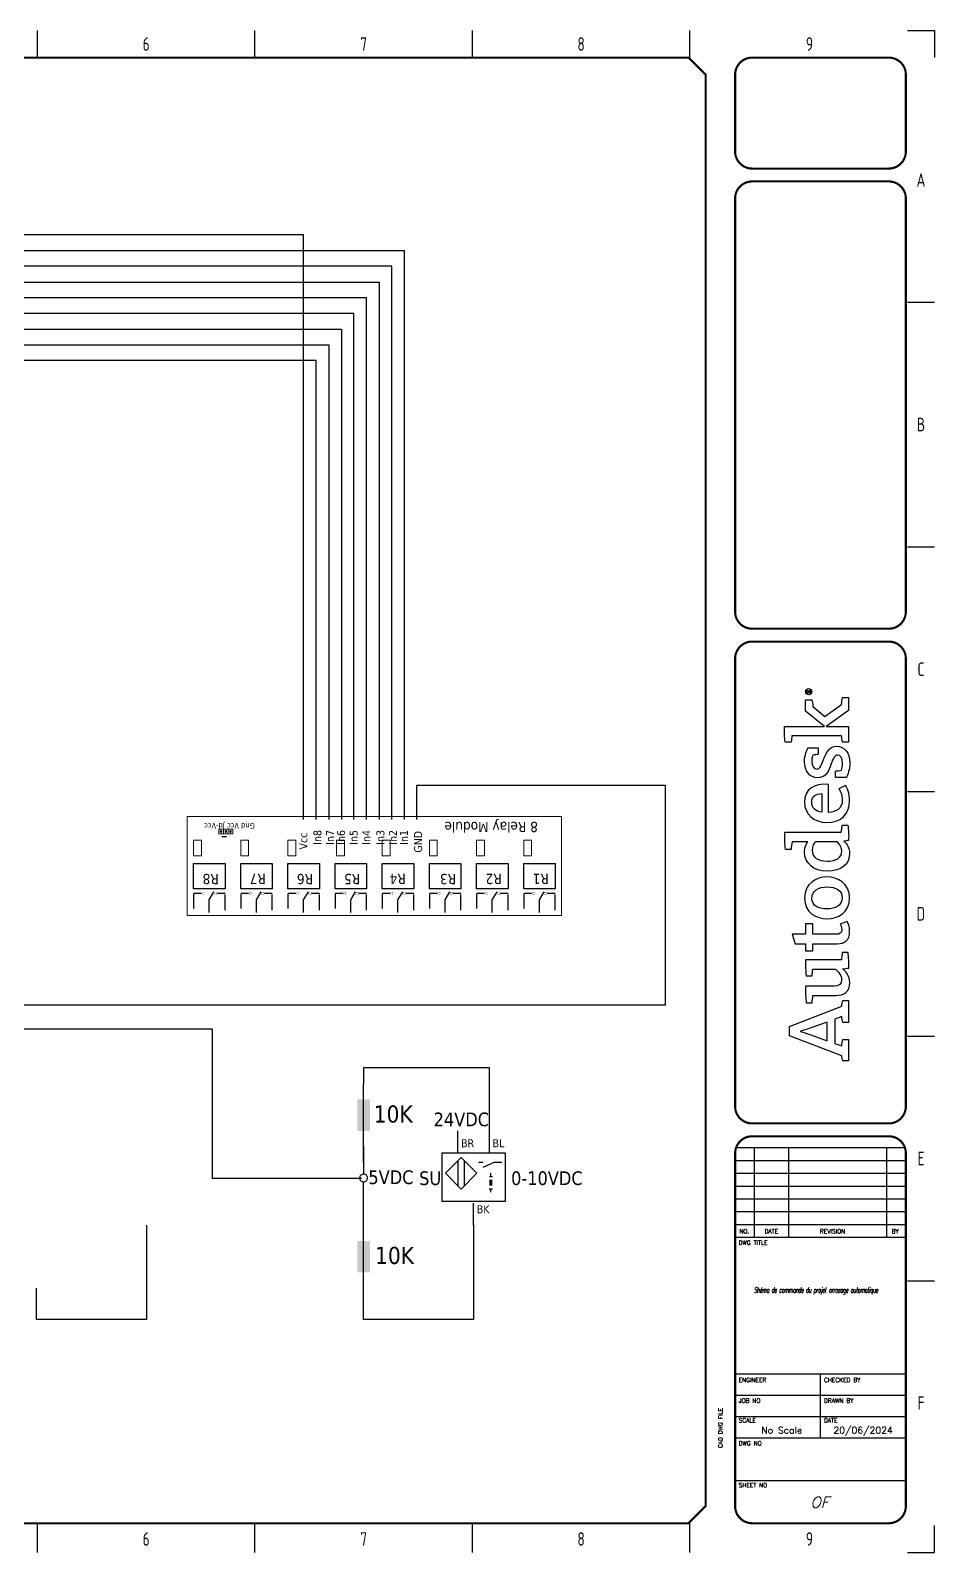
# Model space of a CAD drawing. Extents: x 5 to 415, y 5 to 285.
# Drawn here: x 248.7 to 415, y 5 to 285 of the extents above; entities that cross this region are included whole.
import ezdxf
from ezdxf.enums import TextEntityAlignment as Align

# ---------------------------------------------------------------- set-up
doc = ezdxf.new("R2010")
doc.units = 0
doc.header["$LTSCALE"] = 10
for name, color, linetype in [('LAYER_1', 160, 'Continuous'), ('PDF _Géométrie', 7, 'Continuous'), ('PDF _Remplissages de solides', 7, 'Continuous'), ('PDF _Texte', 7, 'Continuous'), ('SYMS', 7, 'Continuous'), ('TITLE', 7, 'Continuous'), ('Title blocks', 7, 'Continuous')]:
    doc.layers.add(name, color=color, linetype=linetype)
doc.styles.add('ISO8', font='ISO8.shx', dxfattribs={"width": 0.8})
doc.styles.add('ITALIC', font='ITALIC')
doc.styles.add('PDF Tahoma', font='tahoma.ttf')
doc.styles.add('SIMPLEX', font='simplex')

# ---------------------------------------------------------------- blocks, each defined once
blk = doc.blocks.new('AI9-BLK2')
at = {"layer": 'LAYER_1', "color": 7}
blk.add_circle((0, 0), 2.03, dxfattribs=at)
blk.add_open_spline([(1.73, 0), (1.73, -1.02), (0.99, -1.75), (-0.01, -1.75), (-0.99, -1.75), (-1.73, -1.02), (-1.73, 0), (-1.73, 1.01), (-0.99, 1.75), (-0.01, 1.75), (0.99, 1.75), (1.73, 1.01), (1.73, 0)], degree=3, knots=[0, 0, 0, 0, 1, 1, 1, 2, 2, 2, 3, 3, 3, 4, 4, 4, 4], dxfattribs=at)
blk = doc.blocks.new('AI9-BLK1')
at = {"layer": 'LAYER_1', "color": 7}
for points, knots in [([(0.67, -1.05), (0.67, -1.05), (0.18, -0.36), (0.18, -0.36), (0.09, -0.24), (0.03, -0.15), (-0.06, -0.08), (0.29, -0.04), (0.5, 0.15), (0.5, 0.46), (0.5, 0.77), (0.28, 1.05), (-0.15, 1.05), (-0.15, 1.05), (-0.84, 1.05), (-0.84, 1.05), (-0.84, 1.05), (-0.84, -1.05), (-0.84, -1.05), (-0.84, -1.05), (-0.54, -1.05), (-0.54, -1.05), (-0.54, -1.05), (-0.54, -0.11), (-0.54, -0.11), (-0.37, -0.11), (-0.31, -0.16), (-0.2, -0.31), (-0.2, -0.31), (0.3, -1.05), (0.3, -1.05), (0.3, -1.05), (0.67, -1.05), (0.67, -1.05)], [0, 0, 0, 0, 1, 1, 1, 2, 2, 2, 3, 3, 3, 4, 4, 4, 5, 5, 5, 6, 6, 6, 7, 7, 7, 8, 8, 8, 9, 9, 9, 10, 10, 10, 11, 11, 11, 11]), ([(0.17, 0.46), (0.17, 0.16), (-0.08, 0.13), (-0.32, 0.13), (-0.32, 0.13), (-0.54, 0.13), (-0.54, 0.13), (-0.54, 0.13), (-0.54, 0.79), (-0.54, 0.79), (-0.54, 0.79), (-0.22, 0.79), (-0.22, 0.79), (0.06, 0.79), (0.17, 0.66), (0.17, 0.46)], [0, 0, 0, 0, 1, 1, 1, 2, 2, 2, 3, 3, 3, 4, 4, 4, 5, 5, 5, 5])]:
    blk.add_open_spline(points, degree=3, knots=knots, dxfattribs=at)
blk = doc.blocks.new('LOGO')
for points, knots in [([(147.12, 4.68), (147.07, 5.37), (147.05, 6.12), (147.05, 6.92), (147.05, 6.92), (147.05, 41.08), (147.05, 41.08), (143.39, 41.25), (139.27, 41.02), (136.06, 40.68), (136.06, 40.68), (136.06, 36.96), (136.06, 36.96), (137.72, 36.84), (139.61, 36.61), (140.98, 36.38), (140.98, 36.38), (140.99, 36.38), (140.99, 36.38), (140.99, 36.38), (140.99, 26.2), (140.99, 26.2), (139.96, 27.06), (137.95, 28.38), (134.29, 28.38), (127.26, 28.38), (121.99, 22.6), (121.99, 13.79), (121.99, 4.52), (126.57, -0.69), (133.38, -0.69), (137.1, -0.69), (139.61, 1.09), (141.27, 3.09), (141.33, 2.12), (141.61, 0.63), (141.84, 0), (145.22, -0.17), (148.71, 0.06), (151.68, 0.4), (151.68, 0.4), (151.68, 4.12), (151.68, 4.12), (150.22, 4.23), (148.43, 4.45), (147.12, 4.68)], [0, 0, 0, 0, 1, 1, 1, 2, 2, 2, 3, 3, 3, 4, 4, 4, 5, 5, 5, 6, 6, 6, 7, 7, 7, 8, 8, 8, 9, 9, 9, 10, 10, 10, 11, 11, 11, 12, 12, 12, 13, 13, 13, 14, 14, 14, 15, 15, 15, 15]), ([(229.37, 4.57), (229.37, 4.57), (221.51, 15.23), (221.51, 15.23), (221.51, 15.23), (227.98, 23.01), (227.98, 23.01), (229.35, 23.12), (231.27, 23.34), (232.41, 23.63), (232.41, 23.63), (232.41, 27.69), (232.41, 27.69), (232.41, 27.69), (225.02, 27.69), (225.02, 27.69), (225.02, 27.69), (215.2, 15.61), (215.2, 15.61), (215.2, 15.61), (215.2, 41.19), (215.2, 41.19), (211.84, 41.34), (208.17, 41.17), (205.13, 40.88), (205.13, 40.88), (205.13, 36.94), (205.13, 36.94), (206.54, 36.82), (208.02, 36.64), (209.13, 36.45), (209.13, 36.45), (209.13, 4.51), (209.13, 4.51), (207.75, 4.41), (206.35, 4.21), (205.07, 3.95), (205.07, 3.95), (205.07, 0), (205.07, 0), (205.07, 0), (215.2, 0), (215.2, 0), (215.2, 0), (215.2, 14.46), (215.2, 14.46), (215.2, 14.46), (225.55, 0), (225.55, 0), (225.55, 0), (233.71, 0), (233.71, 0), (233.71, 0), (233.71, 3.82), (233.71, 3.82), (232.17, 4.17), (230.63, 4.4), (229.37, 4.57)], [0, 0, 0, 0, 1, 1, 1, 2, 2, 2, 3, 3, 3, 4, 4, 4, 5, 5, 5, 6, 6, 6, 7, 7, 7, 8, 8, 8, 9, 9, 9, 10, 10, 10, 11, 11, 11, 12, 12, 12, 13, 13, 13, 14, 14, 14, 15, 15, 15, 16, 16, 16, 17, 17, 17, 18, 18, 18, 19, 19, 19, 19]), ([(35.2, 4.35), (35.2, 4.35), (22.07, 38.1), (22.07, 38.1), (22.07, 38.1), (16.08, 38.1), (16.08, 38.1), (16.08, 38.1), (3.2, 4.35), (3.2, 4.35), (2.17, 4.23), (0.92, 4), (0, 3.72), (0, 3.72), (0, 0), (0, 0), (0, 0), (13.72, 0), (13.72, 0), (13.72, 0), (13.72, 3.72), (13.72, 3.72), (12.41, 4), (10.86, 4.29), (9.49, 4.4), (9.49, 4.4), (11.09, 8.81), (11.09, 8.81), (11.09, 8.81), (26.77, 8.81), (26.77, 8.81), (26.77, 8.81), (28.39, 4.35), (28.39, 4.35), (27.02, 4.23), (25.77, 4), (24.51, 3.72), (24.51, 3.72), (24.51, 0), (24.51, 0), (24.51, 0), (38.69, 0), (38.69, 0), (38.69, 0), (38.69, 3.72), (38.69, 3.72), (37.89, 3.95), (36, 4.35), (35.2, 4.35)], [0, 0, 0, 0, 1, 1, 1, 2, 2, 2, 3, 3, 3, 4, 4, 4, 5, 5, 5, 6, 6, 6, 7, 7, 7, 8, 8, 8, 9, 9, 9, 10, 10, 10, 11, 11, 11, 12, 12, 12, 13, 13, 13, 14, 14, 14, 15, 15, 15, 16, 16, 16, 16]), ([(12.84, 13.84), (12.84, 13.84), (16.64, 24.31), (16.64, 24.31), (17.79, 27.46), (18.19, 28.83), (18.82, 30.89), (18.82, 30.89), (18.93, 30.89), (18.93, 30.89), (19.56, 28.89), (19.96, 27.52), (21.1, 24.31), (21.1, 24.31), (24.91, 13.84), (24.91, 13.84), (24.91, 13.84), (12.84, 13.84), (12.84, 13.84)], [0, 0, 0, 0, 1, 1, 1, 2, 2, 2, 3, 3, 3, 4, 4, 4, 5, 5, 5, 6, 6, 6, 6]), ([(70.82, 23.06), (70.82, 23.06), (70.82, 27.69), (70.82, 27.69), (70.82, 27.69), (75.28, 27.69), (75.28, 27.69), (75.28, 27.69), (75.28, 34.33), (75.28, 34.33), (75.28, 34.33), (81.35, 36.24), (81.35, 36.24), (81.35, 36.24), (81.35, 27.69), (81.35, 27.69), (81.35, 27.69), (88.04, 27.69), (88.04, 27.69), (88.04, 27.69), (88.04, 23.06), (88.04, 23.06), (88.04, 23.06), (81.35, 23.06), (81.35, 23.06), (81.35, 23.06), (81.35, 8.35), (81.35, 8.35), (81.35, 5.61), (82.09, 4.35), (84.32, 4.35), (85.98, 4.35), (87.47, 5.15), (87.98, 5.49), (87.98, 5.49), (89.7, 0.92), (89.7, 0.92), (88.67, 0.34), (86.5, -0.69), (83.24, -0.69), (77.57, -0.69), (75.28, 2.4), (75.28, 7.38), (75.28, 7.38), (75.28, 23.06), (75.28, 23.06), (75.28, 23.06), (70.82, 23.06), (70.82, 23.06)], [0, 0, 0, 0, 1, 1, 1, 2, 2, 2, 3, 3, 3, 4, 4, 4, 5, 5, 5, 6, 6, 6, 7, 7, 7, 8, 8, 8, 9, 9, 9, 10, 10, 10, 11, 11, 11, 12, 12, 12, 13, 13, 13, 14, 14, 14, 15, 15, 15, 16, 16, 16, 16]), ([(59.65, -0.06), (59.48, 0.63), (59.2, 2.57), (59.14, 3.83), (57.76, 2), (54.9, -0.74), (50.21, -0.74), (44.21, -0.74), (41.98, 3.15), (41.98, 8.07), (41.98, 8.07), (41.98, 22.94), (41.98, 22.94), (40.6, 23.17), (38.77, 23.4), (37.34, 23.51), (37.34, 23.51), (37.34, 27.29), (37.34, 27.29), (40.32, 27.57), (44.38, 27.8), (48.04, 27.63), (48.04, 27.63), (48.04, 9.33), (48.04, 9.33), (48.04, 6.24), (49.13, 4.46), (52.27, 4.46), (55.76, 4.46), (58.39, 7.89), (58.97, 8.64), (58.97, 8.64), (58.97, 23), (58.97, 23), (57.76, 23.17), (56.05, 23.4), (54.62, 23.51), (54.62, 23.51), (54.62, 27.29), (54.62, 27.29), (57.59, 27.69), (61.54, 27.8), (65.03, 27.69), (65.03, 27.69), (65.03, 4.63), (65.03, 4.63), (66.35, 4.4), (68.12, 4.18), (69.61, 4.06), (69.61, 4.06), (69.61, 0.34), (69.61, 0.34), (66.69, 0), (62.97, -0.23), (59.65, -0.06)], [0, 0, 0, 0, 1, 1, 1, 2, 2, 2, 3, 3, 3, 4, 4, 4, 5, 5, 5, 6, 6, 6, 7, 7, 7, 8, 8, 8, 9, 9, 9, 10, 10, 10, 11, 11, 11, 12, 12, 12, 13, 13, 13, 14, 14, 14, 15, 15, 15, 16, 16, 16, 17, 17, 17, 18, 18, 18, 18]), ([(104.75, -0.69), (95.2, -0.69), (91.36, 6.98), (91.36, 13.79), (91.36, 20.6), (95.08, 28.38), (104.64, 28.38), (114.13, 28.38), (118.31, 20.77), (118.31, 13.96), (118.31, 7.21), (114.25, -0.69), (104.75, -0.69)], [0, 0, 0, 0, 1, 1, 1, 2, 2, 2, 3, 3, 3, 4, 4, 4, 4]), ([(104.52, 23.63), (99.6, 23.63), (97.77, 19.45), (97.77, 13.96), (97.77, 8.47), (99.89, 4.12), (104.81, 4.12), (109.78, 4.12), (111.84, 8.24), (111.84, 13.79), (111.84, 19.28), (109.5, 23.63), (104.52, 23.63)], [0, 0, 0, 0, 1, 1, 1, 2, 2, 2, 3, 3, 3, 4, 4, 4, 4]), ([(140.99, 7.61), (140.3, 6.69), (138.18, 4.35), (135.04, 4.35), (130.46, 4.35), (128.46, 8.12), (128.46, 13.84), (128.46, 19.62), (130.92, 23.46), (135.38, 23.46), (138.3, 23.46), (139.9, 22.31), (140.99, 21.34), (140.99, 21.34), (140.99, 7.61), (140.99, 7.61)], [0, 0, 0, 0, 1, 1, 1, 2, 2, 2, 3, 3, 3, 4, 4, 4, 5, 5, 5, 5]), ([(167.59, 4.06), (171.42, 4.06), (173.77, 5.49), (175.03, 6.24), (175.03, 6.24), (177.14, 2.06), (177.14, 2.06), (175.54, 1.09), (172.57, -0.69), (167.19, -0.69), (158.15, -0.69), (153.35, 5.49), (153.35, 14.02), (153.35, 22.48), (158.9, 28.38), (166.45, 28.38), (174.57, 28.38), (178.75, 22.48), (177.89, 12.93), (177.89, 12.93), (159.75, 12.93), (159.75, 12.93), (160.04, 7.89), (162.33, 4.06), (167.59, 4.06)], [0, 0, 0, 0, 1, 1, 1, 2, 2, 2, 3, 3, 3, 4, 4, 4, 5, 5, 5, 6, 6, 6, 7, 7, 7, 8, 8, 8, 8]), ([(172, 17.28), (171.88, 20.77), (170.39, 23.74), (166.33, 23.74), (162.61, 23.74), (160.55, 21.22), (159.92, 17.28), (159.92, 17.28), (172, 17.28), (172, 17.28)], [0, 0, 0, 0, 1, 1, 1, 2, 2, 2, 3, 3, 3, 3]), ([(193.34, 16.37), (190.23, 17.59), (187.77, 18.32), (187.77, 20.51), (187.77, 22.57), (189.85, 23.75), (192.61, 23.75), (194.13, 23.75), (195.63, 23.45), (196.75, 23.05), (196.92, 21.88), (197.07, 20.09), (197.32, 19.59), (197.32, 19.59), (201.33, 19.59), (201.33, 19.59), (201.33, 19.59), (201.33, 26.12), (201.33, 26.12), (200.23, 26.79), (197.13, 28.37), (192.35, 28.37), (186.46, 28.37), (182.17, 24.96), (182.17, 20.07), (182.17, 15.66), (184.93, 13.39), (189.13, 11.89), (193.39, 10.37), (196.74, 9.33), (196.74, 7.16), (196.74, 5.06), (194.96, 3.86), (191.41, 3.86), (189.95, 3.86), (188.14, 4.14), (187.03, 4.55), (186.85, 5.85), (186.59, 7.84), (186.3, 8.37), (186.3, 8.37), (182.29, 8.37), (182.29, 8.37), (182.29, 8.37), (182.29, 1.6), (182.29, 1.6), (182.29, 1.6), (182.29, 1.6), (182.29, 1.6), (184.06, 0.46), (187.46, -0.76), (191.78, -0.76), (198.3, -0.76), (202.45, 2.57), (202.45, 7.83), (202.45, 12.53), (197.83, 14.62), (193.34, 16.37)], [0, 0, 0, 0, 1, 1, 1, 2, 2, 2, 3, 3, 3, 4, 4, 4, 5, 5, 5, 6, 6, 6, 7, 7, 7, 8, 8, 8, 9, 9, 9, 10, 10, 10, 11, 11, 11, 12, 12, 12, 13, 13, 13, 14, 14, 14, 15, 15, 15, 16, 16, 16, 17, 17, 17, 18, 18, 18, 19, 19, 19, 19])]:
    blk.add_open_spline(points, degree=3, knots=knots)
for name, p in [('AI9-BLK2', (237.56, 25.66)), ('AI9-BLK1', (237.76, 25.67))]:
    blk.add_blockref(name, p)
blk = doc.blocks.new('Title_blocks_A3')
at = {"layer": 'TITLE'}
for p, q in [((372.89, 276.86), (372.89, 259.33)), ((378.32, 79.49), (409.72, 79.49)), ((381.85, 79.49), (381.85, 63)), ((388.13, 79.49), (388.13, 63)), ((406.19, 79.49), (406.19, 63)), ((378.32, 77.13), (409.72, 77.13)), ((378.32, 74.78), (409.72, 74.78)), ((378.32, 72.42), (409.72, 72.42)), ((378.32, 70.06), (409.72, 70.06)), ((378.32, 67.71), (409.72, 67.71)), ((378.32, 65.35), (409.72, 65.35)), ((378.32, 63), (409.72, 63)), ((372.89, 13.53), (372.89, 37.81)), ((378.32, 37.87), (409.72, 37.87)), ((394.02, 26.1), (394.02, 37.87)), ((378.32, 33.95), (409.72, 33.95)), ((378.32, 30.02), (409.72, 30.02)), ((378.32, 26.1), (409.72, 26.1)), ((378.32, 18.24), (409.72, 18.24))]:
    blk.add_line(p, q, dxfattribs=at)
at = {"layer": 'TITLE', "const_width": 0.392}
blk.add_lwpolyline([(372.89, 13.53), (372.89, 276.86), (369.75, 280), (12.53, 280), (9.39, 276.86), (9.39, 13.53), (12.53, 10.39), (369.75, 10.39)], close=True, dxfattribs=at)
for points in [[(381.46, 280, 0.414214), (378.32, 276.86, 0.414214)], [(409.72, 276.86, 0.414214), (406.58, 280, 0.414214)], [(378.32, 262.73, 0.414214), (381.46, 259.59, 0.414214)], [(406.58, 259.59, 0.414214), (409.72, 262.73, 0.414214)], [(381.46, 257.23, 0.414214), (378.32, 254.09, 0.414214)], [(409.72, 254.09, 0.414214), (406.58, 257.23, 0.414214)], [(378.32, 178.08, 0.414214), (381.46, 174.94, 0.414214)], [(406.58, 174.94, 0.414214), (409.72, 178.08, 0.414214)], [(381.46, 172.58, 0.414214), (378.32, 169.44, 0.414214)], [(409.72, 169.44, 0.414214), (406.58, 172.58, 0.414214)], [(378.32, 87.08, 0.414214), (381.46, 83.94, 0.414214)], [(406.58, 83.94, 0.414214), (409.72, 87.08, 0.414214)], [(381.46, 81.58, 0.414214), (378.32, 78.44, 0.414214)], [(409.72, 78.44, 0.414214), (406.58, 81.58, 0.414214)], [(378.32, 13.53, 0.414214), (381.46, 10.39, 0.414214)], [(406.58, 10.39, 0.414214), (409.72, 13.53, 0.414214)]]:
    blk.add_lwpolyline(points, format="xyb", dxfattribs=at)
for points in [[(406.58, 280), (381.46, 280)], [(378.32, 276.86), (378.32, 262.73)], [(409.72, 276.86), (409.72, 262.73)], [(406.58, 259.59), (381.46, 259.59)], [(406.58, 257.23), (381.46, 257.23)], [(378.32, 254.09), (378.32, 178.08)], [(409.72, 254.09), (409.72, 178.08)], [(381.46, 174.94), (406.58, 174.94)], [(381.46, 172.58), (406.58, 172.58)], [(381.46, 83.94), (406.58, 83.94)], [(381.46, 81.58), (406.58, 81.58)], [(378.32, 78.44), (378.32, 13.53)], [(409.72, 78.44), (409.72, 13.53)], [(381.46, 10.39), (406.58, 10.39)]]:
    blk.add_lwpolyline(points, dxfattribs=at)
at = {"layer": 'TITLE', "color": 7, "const_width": 0.392}
for points in [[(378.32, 169.44), (378.32, 87.08)], [(409.72, 169.44), (409.72, 87.08)]]:
    blk.add_lwpolyline(points, dxfattribs=at)
at = {"layer": 'Title blocks', "color": 7}
for p, q in [((250, 280), (250, 285)), ((290, 280), (290, 285)), ((330, 280), (330, 285)), ((370, 280), (370, 285)), ((410, 235), (415, 235)), ((410, 190), (415, 190)), ((410, 100), (415, 100)), ((410, 55), (415, 55)), ((250, 5), (250, 10.39)), ((290, 5), (290, 10.39)), ((330, 5), (330, 10.39)), ((370, 5), (370, 10.64))]:
    blk.add_line(p, q, dxfattribs=at)
at = {"layer": 'Title blocks', "color": 2}
blk.add_line((410, 145), (415, 145), dxfattribs=at)
at = {"layer": 'Title blocks'}
for points in [[(410, 285), (415, 285), (415, 280)], [(410, 5), (415, 5), (415, 10)]]:
    blk.add_lwpolyline(points, dxfattribs=at)
at = {"xscale": 0.2857500000000073, "yscale": 0.2857500000000073, "zscale": 0.2857500000000073, "rotation": 90}
blk.add_blockref('LOGO', (399.19, 95.48), dxfattribs=at)
at = {"layer": 'TITLE', "color": 1}
for s, height, style, p in [('NO.', 0.785, 'SIMPLEX', (380.02, 64.11)), ('DATE', 0.785, 'SIMPLEX', (384.99, 64.11)), ('REVISION', 0.785, 'SIMPLEX', (396.24, 64.11)), ('BY', 0.785, 'SIMPLEX', (407.76, 64.11)), ('OF', 2, 'ITALIC', (393.89, 14.25))]:
    blk.add_text(s, height=height, dxfattribs=dict(at, style=style)).set_placement(p, align=Align.MIDDLE)
at = {"layer": 'TITLE', "color": 1, "style": 'SIMPLEX'}
for s, p in [('DWG TITLE', (378.97, 61.62)), ('ENGINEER', (378.97, 36.37)), ('CHECKED BY', (394.67, 36.37)), ('JOB NO', (378.97, 32.57)), ('DRAWN BY', (394.67, 32.57)), ('SCALE', (378.97, 28.91)), ('DATE', (394.67, 28.91)), ('DWG NO', (378.97, 24.72)), ('SHEET NO', (378.97, 17))]:
    blk.add_text(s, height=0.785, dxfattribs=at).set_placement(p)
blk.add_text('CAD DWG FILE', height=0.7852, rotation=90, dxfattribs=at).set_placement((376.02, 24.2))
at = {"layer": 'TITLE', "color": 1, "style": 'ITALIC'}
for tag, height, p in [('TITLE#1', 1.5, (393.23, 52.79)), ('TITLE#2', 1.5, (393.23, 50.25)), ('TITLE#3', 1.5, (393.23, 47.71)), ('TITLE#4', 1.5, (393.23, 45.16)), ('DWG#', 2, (393.23, 20.38))]:
    blk.add_attdef(tag, text='', height=height, dxfattribs=at).set_placement(p, align=Align.CENTER)
at = {"layer": 'TITLE', "color": 1, "style": 'SIMPLEX'}
blk.add_attdef('CAD#', (376.32, 34.6), '', height=1.25, rotation=90, dxfattribs=at)
at = {"layer": 'TITLE', "color": 1}
for tag, p, height, style in [('ENGINEER', (381.68, 34.6), 1.25, 'ITALIC'), ('CHKDBY', (396.6, 34.6), 1.25, 'ITALIC'), ('JOB#', (384.53, 30.65), 1.25, 'SIMPLEX'), ('DRAWNBY', (397.48, 30.65), 1.25, 'ITALIC'), ('SCALE', (383.14, 26.88), 1.25, 'SIMPLEX'), ('DATE', (396.4, 26.88), 1.25, 'SIMPLEX'), ('SHTS', (397.95, 13.15), 2, 'ITALIC')]:
    blk.add_attdef(tag, p, '', height=height, dxfattribs=dict(at, style=style))
at = {"layer": 'TITLE', "color": 1, "style": 'ITALIC'}
blk.add_attdef('SH#', text='', height=2, dxfattribs=at).set_placement((389.77, 13.15), align=Align.RIGHT)
at = {"layer": 'TITLE', "color": 7, "flags": 9}
blk.add_attdef('WD_TB', (381.46, 10.39), '', height=1.57, dxfattribs=at)
at = {"layer": 'Title blocks', "style": 'ISO8', "width": 0.8}
for s, p in [('6', (270, 282.5)), ('7', (310, 282.5)), ('8', (350, 282.5)), ('9', (392, 282.5)), ('A', (412.5, 257.5)), ('B', (412.5, 212.5)), ('C', (412.5, 167.5)), ('D', (412.5, 122.5)), ('E', (412.5, 77.5)), ('F', (412.5, 32.5)), ('6', (270, 7.5)), ('7', (310, 7.5)), ('8', (350, 7.5)), ('9', (392, 7.5))]:
    blk.add_text(s, height=2.5, dxfattribs=at).set_placement(p, align=Align.MIDDLE)

msp = doc.modelspace()

# ---------------------------------------------------------------- hatches: boundary and pattern name
at = {"layer": 'PDF _Remplissages de solides', "transparency": 33554559}
h = msp.add_hatch(color=256, dxfattribs=at)
h.paths.add_polyline_path([(280.46, 126.53, 0.414213), (280.17, 126.24)], flags=0)
h.paths.add_polyline_path([(280.75, 126.24, 0.414214), (280.46, 126.53)], flags=0)
h.paths.add_polyline_path([(280.46, 125.95, 0.414213), (280.75, 126.24)], flags=0)
h.paths.add_polyline_path([(280.17, 126.24, 0.414213), (280.46, 125.95)], flags=0)
h = msp.add_hatch(color=256, dxfattribs=at)
h.paths.add_polyline_path([(282.77, 126.53, 0.414213), (282.48, 126.24)], flags=0)
h.paths.add_polyline_path([(283.06, 126.24, 0.414214), (282.77, 126.53)], flags=0)
h.paths.add_polyline_path([(282.77, 125.95, 0.414213), (283.06, 126.24)], flags=0)
h.paths.add_polyline_path([(282.48, 126.24, 0.414213), (282.77, 125.95)], flags=0)
h = msp.add_hatch(color=256, dxfattribs=at)
h.paths.add_polyline_path([(289.13, 126.53, 0.414213), (288.84, 126.24)], flags=0)
h.paths.add_polyline_path([(289.42, 126.24, 0.414214), (289.13, 126.53)], flags=0)
h.paths.add_polyline_path([(289.13, 125.95, 0.414213), (289.42, 126.24)], flags=0)
h.paths.add_polyline_path([(288.84, 126.24, 0.414213), (289.13, 125.95)], flags=0)
h = msp.add_hatch(color=256, dxfattribs=at)
h.paths.add_polyline_path([(291.45, 126.53, 0.414213), (291.16, 126.24)], flags=0)
h.paths.add_polyline_path([(291.74, 126.24, 0.414214), (291.45, 126.53)], flags=0)
h.paths.add_polyline_path([(291.45, 125.95, 0.414213), (291.74, 126.24)], flags=0)
h.paths.add_polyline_path([(291.16, 126.24, 0.414213), (291.45, 125.95)], flags=0)
h = msp.add_hatch(color=256, dxfattribs=at)
h.paths.add_polyline_path([(297.81, 126.53, 0.414213), (297.52, 126.24)], flags=0)
h.paths.add_polyline_path([(298.1, 126.24, 0.414214), (297.81, 126.53)], flags=0)
h.paths.add_polyline_path([(297.81, 125.95, 0.414213), (298.1, 126.24)], flags=0)
h.paths.add_polyline_path([(297.52, 126.24, 0.414213), (297.81, 125.95)], flags=0)
h = msp.add_hatch(color=256, dxfattribs=at)
h.paths.add_polyline_path([(300.12, 126.53, 0.414213), (299.83, 126.24)], flags=0)
h.paths.add_polyline_path([(300.41, 126.24, 0.414214), (300.12, 126.53)], flags=0)
h.paths.add_polyline_path([(300.12, 125.95, 0.414213), (300.41, 126.24)], flags=0)
h.paths.add_polyline_path([(299.83, 126.24, 0.414213), (300.12, 125.95)], flags=0)
h = msp.add_hatch(color=256, dxfattribs=at)
h.paths.add_polyline_path([(306.48, 126.53, 0.414213), (306.19, 126.24)], flags=0)
h.paths.add_polyline_path([(306.77, 126.24, 0.414214), (306.48, 126.53)], flags=0)
h.paths.add_polyline_path([(306.48, 125.95, 0.414213), (306.77, 126.24)], flags=0)
h.paths.add_polyline_path([(306.19, 126.24, 0.414213), (306.48, 125.95)], flags=0)
h = msp.add_hatch(color=256, dxfattribs=at)
h.paths.add_polyline_path([(308.8, 126.53, 0.414213), (308.51, 126.24)], flags=0)
h.paths.add_polyline_path([(309.09, 126.24, 0.414214), (308.8, 126.53)], flags=0)
h.paths.add_polyline_path([(308.8, 125.95, 0.414213), (309.09, 126.24)], flags=0)
h.paths.add_polyline_path([(308.51, 126.24, 0.414213), (308.8, 125.95)], flags=0)
h = msp.add_hatch(color=256, dxfattribs=at)
h.paths.add_polyline_path([(315.16, 126.53, 0.414213), (314.87, 126.24)], flags=0)
h.paths.add_polyline_path([(315.45, 126.24, 0.414214), (315.16, 126.53)], flags=0)
h.paths.add_polyline_path([(315.16, 125.95, 0.414213), (315.45, 126.24)], flags=0)
h.paths.add_polyline_path([(314.87, 126.24, 0.414213), (315.16, 125.95)], flags=0)
h = msp.add_hatch(color=256, dxfattribs=at)
h.paths.add_polyline_path([(317.47, 126.53, 0.414213), (317.18, 126.24)], flags=0)
h.paths.add_polyline_path([(317.76, 126.24, 0.414214), (317.47, 126.53)], flags=0)
h.paths.add_polyline_path([(317.47, 125.95, 0.414213), (317.76, 126.24)], flags=0)
h.paths.add_polyline_path([(317.18, 126.24, 0.414213), (317.47, 125.95)], flags=0)
h = msp.add_hatch(color=256, dxfattribs=at)
h.paths.add_polyline_path([(323.83, 126.53, 0.414213), (323.54, 126.24)], flags=0)
h.paths.add_polyline_path([(324.12, 126.24, 0.414214), (323.83, 126.53)], flags=0)
h.paths.add_polyline_path([(323.83, 125.95, 0.414213), (324.12, 126.24)], flags=0)
h.paths.add_polyline_path([(323.54, 126.24, 0.414213), (323.83, 125.95)], flags=0)
h = msp.add_hatch(color=256, dxfattribs=at)
h.paths.add_polyline_path([(326.15, 126.53, 0.414213), (325.86, 126.24)], flags=0)
h.paths.add_polyline_path([(326.43, 126.24, 0.414214), (326.15, 126.53)], flags=0)
h.paths.add_polyline_path([(326.15, 125.95, 0.414213), (326.43, 126.24)], flags=0)
h.paths.add_polyline_path([(325.86, 126.24, 0.414213), (326.15, 125.95)], flags=0)
h = msp.add_hatch(color=256, dxfattribs=at)
h.paths.add_polyline_path([(332.51, 126.53, 0.414213), (332.22, 126.24)], flags=0)
h.paths.add_polyline_path([(332.8, 126.24, 0.414214), (332.51, 126.53)], flags=0)
h.paths.add_polyline_path([(332.51, 125.95, 0.414213), (332.8, 126.24)], flags=0)
h.paths.add_polyline_path([(332.22, 126.24, 0.414213), (332.51, 125.95)], flags=0)
h = msp.add_hatch(color=256, dxfattribs=at)
h.paths.add_polyline_path([(334.82, 126.53, 0.414213), (334.53, 126.24)], flags=0)
h.paths.add_polyline_path([(335.11, 126.24, 0.414214), (334.82, 126.53)], flags=0)
h.paths.add_polyline_path([(334.82, 125.95, 0.414213), (335.11, 126.24)], flags=0)
h.paths.add_polyline_path([(334.53, 126.24, 0.414213), (334.82, 125.95)], flags=0)
h = msp.add_hatch(color=256, dxfattribs=at)
h.paths.add_polyline_path([(341.18, 126.53, 0.414213), (340.89, 126.24)], flags=0)
h.paths.add_polyline_path([(341.47, 126.24, 0.414214), (341.18, 126.53)], flags=0)
h.paths.add_polyline_path([(341.18, 125.95, 0.414213), (341.47, 126.24)], flags=0)
h.paths.add_polyline_path([(340.89, 126.24, 0.414213), (341.18, 125.95)], flags=0)
h = msp.add_hatch(color=256, dxfattribs=at)
h.paths.add_polyline_path([(343.5, 126.53, 0.414213), (343.21, 126.24)], flags=0)
h.paths.add_polyline_path([(343.78, 126.24, 0.414214), (343.5, 126.53)], flags=0)
h.paths.add_polyline_path([(343.5, 125.95, 0.414213), (343.78, 126.24)], flags=0)
h.paths.add_polyline_path([(343.21, 126.24, 0.414213), (343.5, 125.95)], flags=0)
at = {"layer": 'PDF _Remplissages de solides', "true_color": 0xffffff, "transparency": 33554559}
for points in [[(308.83, 88.36), (311.15, 88.36), (311.15, 82.57), (308.83, 82.57)], [(308.83, 62.33), (311.15, 62.33), (311.15, 56.55), (308.83, 56.55)]]:
    msp.add_hatch(color=7, dxfattribs=at).paths.add_polyline_path(points)
at = {"layer": 'PDF _Remplissages de solides', "transparency": 33554559}
msp.add_hatch(color=256, dxfattribs=at).paths.add_polyline_path([(333.12, 73.62), (333.7, 73.62), (333.7, 72.47), (333.12, 72.47)])

# ---------------------------------------------------------------- linework, layer by layer
at = {"layer": 'PDF _Géométrie', "color": 1, "lineweight": 25, "true_color": 0xe80800}
msp.add_lwpolyline([(298.96, 139.83), (298.96, 142.43), (298.96, 247.4), (35.83, 247.4), (35.83, 163.54), (50.57, 163.54), (53.18, 163.54)], dxfattribs=at)
at = {"layer": 'PDF _Géométrie', "color": 110, "lineweight": 25, "true_color": 0x00ff7f}
msp.add_lwpolyline([(99.44, 172.21), (102.33, 172.21), (108.12, 172.21), (108.12, 244.5), (317.47, 244.5), (317.47, 143.3), (317.47, 139.83)], dxfattribs=at)
at = {"layer": 'PDF _Géométrie', "color": 43, "lineweight": 25, "true_color": 0xaaaa7f}
msp.add_lwpolyline([(315.16, 139.83), (315.16, 143.3), (315.16, 241.61), (111.01, 241.61), (111.01, 169.32), (102.33, 169.32), (99.44, 169.32)], dxfattribs=at)
at = {"layer": 'PDF _Géométrie', "color": 124, "lineweight": 25, "true_color": 0x00aa7f}
msp.add_lwpolyline([(99.44, 166.43), (102.33, 166.43), (113.9, 166.43), (113.9, 238.72), (312.84, 238.72), (312.84, 143.3), (312.84, 139.83)], dxfattribs=at)
at = {"layer": 'PDF _Géométrie', "color": 225, "lineweight": 25, "true_color": 0xaa557f}
msp.add_lwpolyline([(310.53, 139.83), (310.53, 143.3), (310.53, 235.83), (116.79, 235.83), (116.79, 163.54), (102.33, 163.54), (99.44, 163.54)], dxfattribs=at)
at = {"layer": 'PDF _Géométrie', "color": 146, "lineweight": 25, "true_color": 0x00557f}
msp.add_lwpolyline([(308.22, 139.83), (308.22, 143.3), (308.22, 232.94), (119.68, 232.94), (119.68, 160.65), (102.33, 160.65), (99.44, 160.65)], dxfattribs=at)
at = {"layer": 'PDF _Géométrie', "color": 224, "lineweight": 25, "true_color": 0xaa007f}
for points in [[(99.44, 157.76), (102.33, 157.76), (122.58, 157.76), (122.58, 230.05), (305.9, 230.05), (305.9, 143.3), (305.9, 139.83)], [(99.44, 154.86), (102.33, 154.86), (125.47, 154.86), (125.47, 227.16), (303.59, 227.16), (303.59, 143.3), (303.59, 139.83)]]:
    msp.add_lwpolyline(points, dxfattribs=at)
at = {"layer": 'PDF _Géométrie', "color": 176, "lineweight": 25, "true_color": 0x00007f}
msp.add_lwpolyline([(301.28, 139.83), (301.28, 143.3), (301.28, 224.26), (128.36, 224.26), (128.36, 151.97), (102.33, 151.97), (99.44, 151.97)], dxfattribs=at)
at = {"layer": 'PDF _Géométrie', "lineweight": 25}
for points in [[(319.78, 139.83), (319.78, 142.43), (319.78, 146.19), (365.47, 146.19), (365.47, 105.71), (24.26, 105.71), (24.26, 160.65), (50.57, 160.65), (53.18, 160.65)], [(284.8, 136.65), (283.93, 136.65)], [(280.17, 126.24), (278.72, 126.24)], [(278.72, 126.09), (278.72, 123.46)], [(281.61, 122.77), (281.61, 125.08), (282.48, 126.53)], [(284.51, 126.24), (283.06, 126.24)], [(284.51, 123.19), (284.51, 126.07)], [(288.84, 126.24), (287.4, 126.24)], [(287.4, 126.09), (287.4, 123.46)], [(290.29, 122.77), (290.29, 125.08), (291.16, 126.53)], [(293.18, 126.24), (291.74, 126.24)], [(293.18, 123.19), (293.18, 126.07)], [(297.52, 126.24), (296.07, 126.24)], [(296.07, 126.09), (296.07, 123.46)], [(298.96, 122.77), (298.96, 125.08), (299.83, 126.53)], [(301.86, 126.24), (300.41, 126.24)], [(301.86, 123.19), (301.86, 126.07)], [(306.19, 126.24), (304.75, 126.24)], [(304.75, 126.09), (304.75, 123.46)], [(307.64, 122.77), (307.64, 125.08), (308.51, 126.53)], [(310.53, 126.24), (309.09, 126.24)], [(310.53, 123.19), (310.53, 126.07)], [(314.87, 126.24), (313.42, 126.24)], [(313.42, 126.09), (313.42, 123.46)], [(316.31, 122.77), (316.31, 125.08), (317.18, 126.53)], [(319.21, 126.24), (317.76, 126.24)], [(319.21, 123.19), (319.21, 126.07)], [(323.54, 126.24), (322.1, 126.24)], [(322.1, 126.09), (322.1, 123.46)], [(324.99, 122.77), (324.99, 125.08), (325.86, 126.53)], [(327.88, 126.24), (326.43, 126.24)], [(327.88, 123.19), (327.88, 126.07)], [(332.22, 126.24), (330.77, 126.24)], [(330.77, 126.09), (330.77, 123.46)], [(333.66, 122.77), (333.66, 125.08), (334.53, 126.53)], [(336.56, 126.24), (335.11, 126.24)], [(336.56, 123.19), (336.56, 126.07)], [(340.89, 126.24), (339.45, 126.24)], [(339.45, 126.09), (339.45, 123.46)], [(342.34, 122.77), (342.34, 125.08), (343.21, 126.53)], [(345.23, 126.24), (343.78, 126.24)], [(345.23, 123.19), (345.23, 126.07)], [(309.99, 79.68), (309.99, 91.25)], [(327.34, 78.53), (327.34, 82.57)], [(333.12, 78.53), (333.12, 82.57)], [(309.99, 76.79), (309.99, 74.77)], [(327.34, 77.08), (327.34, 72.45)], [(328.5, 77.08), (328.5, 72.45)], [(331.1, 76.79), (331.97, 76.79)], [(331.97, 75.92), (333.99, 76.79), (335.44, 76.79)], [(307.1, 73.9), (309.12, 73.9)], [(309.99, 71.01), (309.99, 73.03)], [(333.12, 74.2), (333.7, 74.2)], [(333.41, 74.2), (333.41, 74.78)], [(333.11, 71.9), (333.69, 71.9)], [(333.41, 71.31), (333.41, 71.89)], [(330.23, 65.22), (330.23, 69.27)], [(309.99, 53.66), (309.99, 65.22)], [(330.23, 65.22), (330.23, 62.33), (330.23, 47.87), (309.99, 47.87), (309.99, 50.77), (309.99, 53.66)]]:
    msp.add_lwpolyline(points, dxfattribs=at)
at = {"layer": 'PDF _Géométrie', "color": 200, "lineweight": 25, "true_color": 0xaa00ff}
for points in [[(52.31, 146.19), (20.44, 146.19), (20.44, 101.37), (282.13, 101.37), (282.13, 73.9), (309.6, 73.9)], [(309.99, 76.79), (309.99, 79.68), (309.99, 76.79), (309.99, 79.68)], [(309.99, 65.22), (309.99, 68.12), (309.99, 71.01)]]:
    msp.add_lwpolyline(points, dxfattribs=at)
at = {"layer": 'PDF _Géométrie', "lineweight": 13}
for points in [[(346.39, 122.19), (277.57, 122.19), (277.57, 140.41), (346.39, 140.41)], [(285.95, 137.23), (283.35, 137.23), (283.35, 138.09), (285.95, 138.09)], [(280.17, 133.18), (278.72, 133.18), (278.72, 136.07), (280.17, 136.07)], [(288.84, 133.18), (287.4, 133.18), (287.4, 136.07), (288.84, 136.07)], [(297.52, 133.18), (296.07, 133.18), (296.07, 136.07), (297.52, 136.07)], [(306.48, 133.18), (305.04, 133.18), (305.04, 136.07), (306.48, 136.07)], [(314.87, 133.18), (313.42, 133.18), (313.42, 136.07), (314.87, 136.07)], [(323.54, 133.18), (322.1, 133.18), (322.1, 136.07), (323.54, 136.07)], [(332.22, 133.18), (330.77, 133.18), (330.77, 136.07), (332.22, 136.07)], [(340.89, 133.18), (339.45, 133.18), (339.45, 136.07), (340.89, 136.07)]]:
    msp.add_lwpolyline(points, close=True, dxfattribs=at)
at = {"layer": 'PDF _Géométrie', "lineweight": 25}
for points in [[(283.78, 137.51, 0.414216), (283.93, 137.66, 0.414216), (283.78, 137.8, 0.414216), (283.64, 137.66, 0.414216)], [(284.65, 137.51, 0.414216), (284.8, 137.66, 0.414216), (284.65, 137.8, 0.414216), (284.51, 137.66, 0.414216)], [(285.52, 137.51, 0.414216), (285.66, 137.66, 0.414216), (285.52, 137.8, 0.414216), (285.37, 137.66, 0.414216)], [(309.99, 73.18, 0.414214), (310.71, 73.9, 0.414214), (309.99, 74.62, 0.414214), (309.27, 73.9, 0.414214)]]:
    msp.add_lwpolyline(points, format="xyb", close=True, dxfattribs=at)
at = {"layer": 'PDF _Géométrie', "lineweight": 13}
for points in [[(284.22, 137.23), (284.22, 138.09)], [(285.08, 137.23), (285.08, 138.09)]]:
    msp.add_lwpolyline(points, dxfattribs=at)
at = {"layer": 'PDF _Géométrie', "lineweight": 25}
for points in [[(284.51, 127.1), (278.72, 127.1), (278.72, 131.73), (284.51, 131.73)], [(293.18, 127.1), (287.4, 127.1), (287.4, 131.73), (293.18, 131.73)], [(301.86, 127.1), (296.07, 127.1), (296.07, 131.73), (301.86, 131.73)], [(310.53, 127.1), (304.75, 127.1), (304.75, 131.73), (310.53, 131.73)], [(319.21, 127.1), (313.42, 127.1), (313.42, 131.73), (319.21, 131.73)], [(327.88, 127.1), (322.1, 127.1), (322.1, 131.73), (327.88, 131.73)], [(336.56, 127.1), (330.77, 127.1), (330.77, 131.73), (336.56, 131.73)], [(345.23, 127.1), (339.45, 127.1), (339.45, 131.73), (345.23, 131.73)], [(324.45, 78.53), (336.01, 78.53), (336.01, 69.56), (324.45, 69.56)], [(327.92, 77.66), (325.03, 74.77), (327.92, 71.87), (330.81, 74.77)]]:
    msp.add_lwpolyline(points, close=True, dxfattribs=at)
at = {"layer": 'PDF _Géométrie', "color": 5, "lineweight": 25}
msp.add_lwpolyline([(333.12, 82.57), (333.12, 85.47), (333.12, 94.14), (309.99, 94.14), (309.99, 91.25)], dxfattribs=at)
at = {"layer": 'PDF _Géométrie', "color": 250, "lineweight": 25}
msp.add_lwpolyline([(270.05, 65.22), (270.05, 62.33), (270.05, 47.87), (249.81, 47.87), (249.81, 50.77), (249.81, 53.66)], dxfattribs=at)

# ---------------------------------------------------------------- block references
at = {"layer": 'SYMS'}
ref = msp.add_blockref('Title_blocks_A3', (0, 0), dxfattribs=at)
ref.add_attrib('TITLE#1', 'Shéma de commande du projet arrosage automatique', dxfattribs={"layer": 'TITLE', "color": 1, "height": 1, "style": 'ITALIC', "width": 0.5}).set_placement((393.23, 52.79), align=Align.CENTER)
ref.add_attrib('DATE', '20/06/2024', (396.4, 26.88), dxfattribs={"layer": 'TITLE', "color": 1, "height": 1.25, "style": 'SIMPLEX'})
ref.add_attrib('SCALE', 'No Scale', (383.14, 26.88), dxfattribs={"layer": 'TITLE', "color": 1, "height": 1.25, "style": 'SIMPLEX'})

# ---------------------------------------------------------------- texts
at = {"layer": 'PDF _Texte', "attachment_point": 4, "style": 'PDF Tahoma'}
for s, insert, char_height, rotation in [('Gnd Vcc Jd-Vcc', (290, 138.81), 1.0512, 180), ('Vcc', (298.92, 134.33), 1.472, 90), ('In8', (301.52, 135.2), 1.472, 90), ('In7', (303.84, 135.2), 1.472, 90), ('In6', (305.86, 135.2), 1.472, 90), ('In5', (308.17, 135.2), 1.472, 90), ('In4', (310.49, 135.2), 1.472, 90), ('In3', (313.09, 135.2), 1.472, 90), ('In2', (315.4, 135.2), 1.472, 90), ('In1', (317.43, 135.2), 1.472, 90), ('GND', (320.03, 133.76), 1.472, 90), ('8 Relay Module', (342.05, 138.74), 1.8921, 180), ('R8', (283.35, 128.91), 1.892, 180), ('R7', (292.02, 128.91), 1.892, 180), ('R6', (300.7, 128.91), 1.892, 180), ('R5', (309.37, 128.91), 1.892, 180), ('R4', (317.76, 128.91), 1.892, 180), ('R3', (327.01, 128.91), 1.892, 180), ('R2', (335.4, 128.91), 1.892, 180), ('R1', (344.07, 128.91), 1.892, 180)]:
    msp.add_mtext(s, dxfattribs=dict(at, insert=insert, char_height=char_height, rotation=rotation))
for s, insert, char_height in [('10K', (311.85, 85.65), 3.154), ('24VDC', (322.87, 84.66), 2.523), ('BR', (327.92, 80.3), 1.472), ('BL', (333.7, 80.3), 1.472), ('5VDC', (310.87, 74.02), 2.523), ('SU', (320.21, 73.84), 2.523), ('0-10VDC', (337.12, 73.84), 2.523), ('BK', (330.81, 68.16), 1.472), ('10K', (312.1, 59.63), 3.154)]:
    msp.add_mtext(s, dxfattribs=dict(at, insert=insert, char_height=char_height))

doc.saveas('drawing.dxf')
